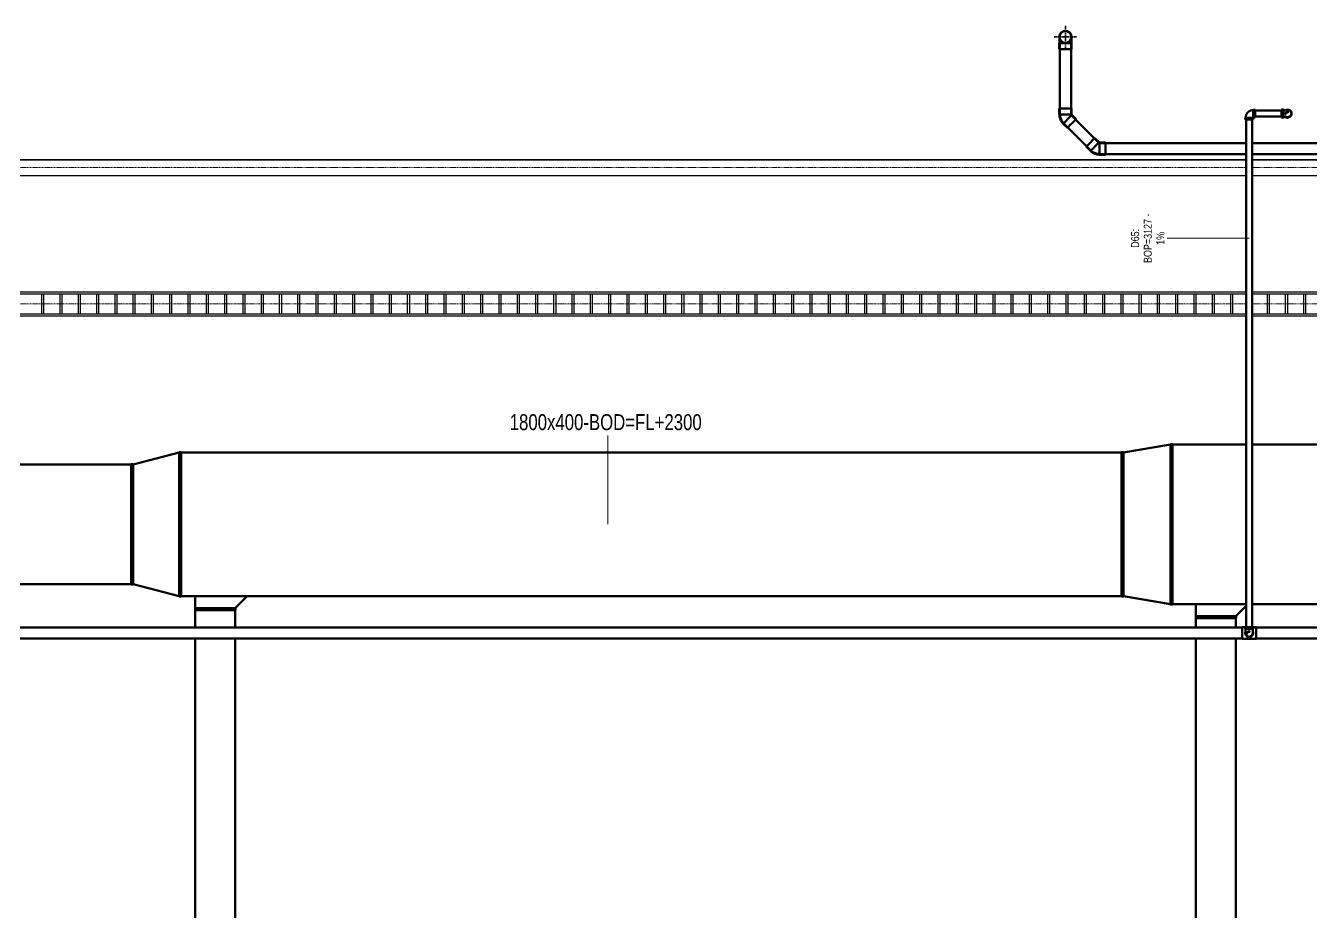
# Model space of a CAD drawing. Header units: millimetres. Extents: x -108050 to 96605, y 58136 to 140997.
# Drawn here: x -66955 to -50888, y 105934 to 117024 of the extents above; entities that cross this region are included whole.
import ezdxf

# ---------------------------------------------------------------- set-up
doc = ezdxf.new("R2010")
doc.units = ezdxf.units.MM
doc.linetypes.add('Center', pattern=[29.999999, 12, -6, 6, -6])
for name, color, linetype, lineweight in [('E-CABL-TRAY', 211, 'Continuous', 25), ('E-CABL-TRAY-CNTR', 211, 'Center', 18), ('M-HVAC-DUCT', 70, 'Continuous', 50), ('M-HVAC-DUCT-IDEN', 70, 'Continuous', 9), ('P-PIPE', 3, 'Continuous', 50), ('P-PIPE-CNTR', 3, 'Center', 35), ('P-PIPE-IDEN', 2, 'Continuous', 9)]:
    doc.layers.add(name, color=color, linetype=linetype, lineweight=lineweight)
doc.styles.add('Arial', font='arial.ttf', dxfattribs={"width": 0.8, "height": 100})
doc.styles.add('Arial_1', font='arial.ttf', dxfattribs={"width": 0.75, "height": 200})

# ---------------------------------------------------------------- blocks, each defined once
blk = doc.blocks.new('DSC_uPVC_Elbow_TienPhong - Standard-1923101-HẦM')
at = {"layer": 'P-PIPE'}
for p, q in [((-68976, 103728), (-69052, 103728)), ((-69052, 103575), (-68976, 103575))]:
    blk.add_line(p, q, dxfattribs=at)
at = {"layer": 'P-PIPE', "flags": 128}
for points in [[(-68976, 103726), (-68973, 103726), (-68970, 103726), (-68967, 103726), (-68964, 103726), (-68961, 103726), (-68958, 103726), (-68955, 103726), (-68952, 103726), (-68949, 103726), (-68946, 103726), (-68943, 103726), (-68940, 103726), (-68938, 103726), (-68935, 103726), (-68933, 103726), (-68930, 103726), (-68928, 103726), (-68925, 103726), (-68923, 103726), (-68921, 103726), (-68919, 103726), (-68917, 103726), (-68915, 103726), (-68913, 103726)], [(-68907, 103726), (-68905, 103726), (-68904, 103726), (-68903, 103726), (-68902, 103726), (-68901, 103726), (-68901, 103726), (-68900, 103726), (-68900, 103726), (-68899, 103726), (-68899, 103726), (-68899, 103726)], [(-68897, 103726), (-68896, 103726), (-68893, 103726), (-68890, 103726), (-68887, 103725), (-68884, 103725), (-68881, 103724), (-68878, 103723), (-68875, 103723), (-68873, 103722), (-68870, 103720), (-68867, 103719), (-68864, 103718), (-68862, 103716)], [(-68913, 103576), (-68914, 103576), (-68916, 103576), (-68918, 103576), (-68920, 103576), (-68923, 103576), (-68925, 103576), (-68927, 103576), (-68930, 103576), (-68932, 103576), (-68935, 103576), (-68937, 103576), (-68940, 103576), (-68943, 103576), (-68946, 103576), (-68949, 103576), (-68951, 103576), (-68954, 103576), (-68957, 103576), (-68960, 103576), (-68964, 103576), (-68967, 103576), (-68970, 103576), (-68973, 103576), (-68976, 103576), (-68976, 103576)], [(-68899, 103576), (-68899, 103576), (-68900, 103576), (-68900, 103576), (-68901, 103576), (-68901, 103576), (-68902, 103576), (-68903, 103576), (-68904, 103576), (-68905, 103576), (-68906, 103576)], [(-68861, 103587), (-68864, 103585), (-68866, 103584), (-68869, 103583), (-68872, 103581), (-68875, 103580), (-68877, 103579), (-68880, 103579), (-68883, 103578), (-68886, 103577), (-68889, 103577), (-68892, 103577), (-68895, 103576), (-68898, 103576), (-68899, 103576)]]:
    blk.add_lwpolyline(points, dxfattribs=at)
at = {"layer": 'P-PIPE'}
for start, end in [(90, 270), (270, 90)]:
    blk.add_arc((-68899, 103651), 76.7, start, end, dxfattribs=at)
for centre, major_axis, start_param, end_param in [((-69052, 103651), (0, 76.7), 0, 3.141593), ((-68976, 103651), (0, 76.7), 0, 3.141593), ((-68976, 103651), (0, 76.7), 6.115393, 6.283185), ((-68976, 103651), (0, 75), 0, 0.19635), ((-68976, 103651), (0, 75), 2.945243, 3.141593), ((-68976, 103651), (0, 76.7), 3.141593, 3.309382)]:
    blk.add_ellipse(centre, major_axis=major_axis, ratio=0.005, start_param=start_param, end_param=end_param, dxfattribs=at)
blk = doc.blocks.new('DSC_uPVC_Elbow_TienPhong - Standard-1923086-HẦM')
at = {"layer": 'P-PIPE'}
for p, q in [((-54026, 91040), (-54026, 90964)), ((-53873, 90964), (-53873, 91040)), ((-53816, 90904), (-53870, 90958)), ((-53979, 90849), (-53925, 90796))]:
    blk.add_line(p, q, dxfattribs=at)
at = {"layer": 'P-PIPE', "flags": 128}
for points in [[(-54024, 90964), (-54024, 90958), (-54024, 90951), (-54023, 90945), (-54022, 90939), (-54021, 90932), (-54020, 90926), (-54018, 90920), (-54016, 90914), (-54014, 90908), (-54012, 90903)], [(-54016, 90964), (-54016, 90958), (-54015, 90952), (-54015, 90946), (-54014, 90940), (-54013, 90934), (-54012, 90928), (-54010, 90922), (-54008, 90916), (-54006, 90911), (-54004, 90906)], [(-53874, 90960), (-53874, 90961), (-53874, 90961), (-53874, 90961), (-53874, 90962), (-53874, 90962), (-53874, 90962), (-53874, 90963), (-53874, 90963), (-53874, 90964), (-53874, 90964)], [(-53871, 90957), (-53872, 90957), (-53872, 90957), (-53872, 90958), (-53872, 90958), (-53873, 90958), (-53873, 90959), (-53873, 90959), (-53873, 90959), (-53873, 90960), (-53874, 90960)], [(-54012, 90903), (-54010, 90897), (-54007, 90891), (-54004, 90885), (-54000, 90880), (-53997, 90874), (-53993, 90869), (-53989, 90864), (-53985, 90859), (-53981, 90854), (-53977, 90851)], [(-54004, 90906), (-54002, 90900), (-53999, 90895), (-53996, 90890), (-53993, 90884), (-53990, 90879), (-53987, 90874), (-53983, 90869), (-53979, 90865), (-53975, 90860), (-53971, 90857)]]:
    blk.add_lwpolyline(points, dxfattribs=at)
at = {"layer": 'P-PIPE'}
for centre, major_axis, start_param, end_param in [((-53949, 91040), (76.7, 0), 2.740133, 3.141593), ((-53949, 91040), (76.7, 0), 3.143664, 4.71446), ((-53949, 90964), (76.7, 0), 3.143664, 4.71446), ((-53949, 91040), (70, 0), 3.143664, 3.273534), ((-53949, 91040), (70, 0), 3.405463, 3.664557), ((-53949, 91040), (70, 0), 3.667262, 3.926653), ((-53949, 91040), (76.7, 0), 4.71446, 6.283185), ((-53949, 90964), (76.7, 0), 4.71446, 6.283185), ((-53924, 90904), (54.2, 54.2), 4.710318, 6.281114), ((-53949, 91040), (70, 0), 5.499858, 5.75995), ((-53949, 91040), (70, 0), 6.023457, 6.283185), ((-53949, 91040), (76.7, 0), 0.002071, 0.401396), ((-53924, 90904), (54.2, 54.2), 0, 0.167834), ((-53924, 90904), (54.2, 54.2), 3.141593, 4.710318), ((-53924, 90904), (54.2, 54.2), 2.973514, 3.139522), ((-53871, 90850), (54.2, 54.2), 3.141593, 4.710318), ((-53871, 90850), (54.2, 54.2), 4.710318, 6.281114)]:
    blk.add_ellipse(centre, major_axis=major_axis, ratio=0.005, start_param=start_param, end_param=end_param, dxfattribs=at)
blk = doc.blocks.new('DSC_uPVC_Elbow_TienPhong - Standard-V2-HẦM')
at = {"layer": 'P-PIPE'}
for p, q in [((-53541, 115565), (-53595, 115619)), ((-53459, 115563), (-53535, 115563)), ((-53703, 115511), (-53649, 115457)), ((-53535, 115410), (-53459, 115410))]:
    blk.add_line(p, q, dxfattribs=at)
at = {"layer": 'P-PIPE', "flags": 128}
for points in [[(-53539, 115562), (-53539, 115562), (-53540, 115562), (-53540, 115563), (-53540, 115563), (-53541, 115563), (-53541, 115563), (-53541, 115564), (-53542, 115564), (-53542, 115564), (-53542, 115564)], [(-53535, 115561), (-53535, 115561), (-53536, 115561), (-53536, 115561), (-53536, 115561), (-53537, 115561), (-53537, 115562), (-53538, 115562), (-53538, 115562), (-53538, 115562), (-53539, 115562)], [(-53648, 115458), (-53644, 115454), (-53639, 115450), (-53634, 115445), (-53629, 115442), (-53623, 115438), (-53618, 115434), (-53612, 115431), (-53607, 115428), (-53601, 115426), (-53596, 115423)], [(-53642, 115464), (-53638, 115460), (-53633, 115456), (-53629, 115452), (-53624, 115448), (-53619, 115445), (-53614, 115442), (-53608, 115439), (-53603, 115436), (-53598, 115433), (-53593, 115431)], [(-53596, 115423), (-53590, 115421), (-53584, 115419), (-53578, 115417), (-53572, 115416), (-53566, 115414), (-53559, 115413), (-53553, 115412), (-53546, 115412), (-53540, 115411), (-53535, 115411)], [(-53593, 115431), (-53587, 115429), (-53582, 115427), (-53576, 115425), (-53570, 115424), (-53564, 115422), (-53558, 115421), (-53552, 115421), (-53546, 115420), (-53540, 115420), (-53535, 115420)]]:
    blk.add_lwpolyline(points, dxfattribs=at)
at = {"layer": 'P-PIPE'}
for centre, major_axis, start_param, end_param in [((-53649, 115565), (54.2, 54.2), 3.143664, 4.71446), ((-53649, 115565), (49.5, 49.5), 3.405463, 3.664557), ((-53649, 115565), (49.5, 49.5), 3.667262, 3.926653), ((-53649, 115565), (54.2, 54.2), 4.71446, 6.283185), ((-53649, 115565), (49.5, 49.5), 5.499858, 5.75995), ((-53649, 115565), (49.5, 49.5), 6.023457, 6.283185), ((-53649, 115565), (54.2, 54.2), 0.002071, 0.401396), ((-53595, 115511), (54.2, 54.2), 4.71446, 6.283185), ((-53535, 115486), (0, 76.7), 0, 0.167834), ((-53535, 115486), (0, 76.7), 4.710318, 6.281114), ((-53535, 115486), (0, 75), 6.084765, 6.281114), ((-53459, 115486), (0, 76.7), 4.710318, 6.281114), ((-53649, 115565), (54.2, 54.2), 2.740133, 3.141593), ((-53595, 115511), (54.2, 54.2), 3.143664, 4.71446), ((-53535, 115486), (0, 76.7), 3.141593, 4.710318), ((-53535, 115486), (0, 75), 3.141593, 3.335871), ((-53535, 115486), (0, 76.7), 2.973514, 3.139522), ((-53459, 115486), (0, 76.7), 3.141593, 4.710318)]:
    blk.add_ellipse(centre, major_axis=major_axis, ratio=0.005, start_param=start_param, end_param=end_param, dxfattribs=at)
blk = doc.blocks.new('01_REC Transition REC_C Flanged_ - 200 mm-2037750-HẦM')
at = {"layer": 'M-HVAC-DUCT'}
for p, q in [((-25, -1002), (-25, 1002)), ((-25, 1002), (0, 1002)), ((0, 1002), (0, -1002)), ((0, 1000), (589, 900)), ((589, -902), (589, 902)), ((614, 902), (589, 902)), ((614, 902), (614, -902)), ((589, -900), (0, -1000)), ((589, -902), (614, -902)), ((0, -1002), (-25, -1002))]:
    blk.add_line(p, q, dxfattribs=at)
blk = doc.blocks.new('01_REC Transition REC_C Flanged_ - 200 mm-2037681-HẦM')
at = {"layer": 'M-HVAC-DUCT'}
for p, q in [((-25, -902), (-25, 902)), ((-25, 902), (0, 902)), ((0, 902), (0, -902)), ((0, 900), (576, 750)), ((576, -752), (576, 752)), ((601, 752), (576, 752)), ((601, 752), (601, -752)), ((576, -750), (0, -900)), ((576, -752), (601, -752)), ((0, -902), (-25, -902))]:
    blk.add_line(p, q, dxfattribs=at)
blk = doc.blocks.new('01_REC Tap -REC_C Flanged_ - Standard-2038062-HẦM')
at = {"layer": 'M-HVAC-DUCT'}
for p, q in [((150, 250), (0, 400)), ((150, -252), (150, 252)), ((162.5, 252), (150, 252)), ((162.5, -252), (162.5, 252)), ((175, 252), (162.5, 252)), ((162.5, 252), (162.5, -252)), ((175, 252), (175, -252)), ((0, -250), (150, -250)), ((150, -252), (162.5, -252)), ((162.5, -252), (175, -252))]:
    blk.add_line(p, q, dxfattribs=at)
blk = doc.blocks.new('01_REC Tap -REC_C Flanged_ - Standard-V32-HẦM')
at = {"layer": 'M-HVAC-DUCT'}
for p, q in [((150, 250), (20, 380)), ((150, -252), (150, 252)), ((163, 252), (150, 252)), ((163, -252), (163, 252)), ((175, 252), (163, 252)), ((163, 252), (163, -252)), ((175, 252), (175, -252)), ((0, -250), (150, -250)), ((150, -252), (163, -252)), ((163, -252), (175, -252))]:
    blk.add_line(p, q, dxfattribs=at)
blk = doc.blocks.new('M_Elbow - Threaded - MI - Class 300 - Standard-V243-HẦM')
at = {"layer": 'P-PIPE'}
for p, q in [((-90807, 87713), (-90831, 87713)), ((-90831, 87713), (-90831, 87664)), ((-90831, 87664), (-90831, 87615)), ((-90831, 87615), (-90807, 87615)), ((-90807, 87664), (-90807, 87713)), ((-90807, 87615), (-90807, 87664))]:
    blk.add_line(p, q, dxfattribs=at)
at = {"layer": 'P-PIPE', "flags": 128}
for points in [[(-90831, 87709), (-90833, 87709), (-90835, 87709), (-90837, 87709), (-90839, 87709), (-90841, 87709), (-90843, 87709), (-90845, 87709), (-90847, 87709), (-90849, 87709), (-90851, 87709), (-90852, 87709), (-90854, 87709), (-90856, 87709), (-90858, 87709), (-90860, 87709), (-90861, 87709), (-90863, 87709), (-90864, 87709), (-90866, 87709), (-90867, 87709), (-90869, 87709), (-90870, 87709), (-90871, 87709), (-90872, 87709), (-90874, 87709), (-90875, 87709), (-90876, 87709), (-90877, 87709), (-90877, 87709), (-90878, 87709), (-90879, 87709), (-90879, 87709), (-90880, 87709), (-90880, 87709), (-90881, 87709), (-90881, 87709), (-90881, 87709), (-90882, 87709), (-90882, 87709), (-90882, 87709)], [(-90882, 87620), (-90882, 87620), (-90881, 87620), (-90881, 87620), (-90881, 87620), (-90881, 87620), (-90880, 87620), (-90880, 87620), (-90879, 87620), (-90878, 87620), (-90878, 87620), (-90877, 87620), (-90876, 87620), (-90875, 87620), (-90874, 87620), (-90873, 87620), (-90872, 87620), (-90870, 87620), (-90869, 87620), (-90868, 87620), (-90866, 87620), (-90865, 87620), (-90863, 87620), (-90862, 87620), (-90860, 87620), (-90858, 87620), (-90857, 87620), (-90855, 87620), (-90853, 87620), (-90851, 87620), (-90849, 87620), (-90847, 87620), (-90845, 87620), (-90843, 87620), (-90841, 87620), (-90839, 87620), (-90837, 87620), (-90835, 87620), (-90833, 87620), (-90831, 87620), (-90831, 87620)]]:
    blk.add_lwpolyline(points, dxfattribs=at)
at = {"layer": 'P-PIPE'}
for radius, start, end in [(49, 65.944, 180), (49, 180, 294.4419), (44.4, 84.6359, 167.0485), (44.4, 192.9515, 275.4878)]:
    blk.add_arc((-90882, 87664), radius, start, end, dxfattribs=at)
blk = doc.blocks.new('M_Elbow - Threaded - MI - Class 300 - Standard-2093307-HẦM')
at = {"layer": 'P-PIPE'}
for p, q in [((-51, 49), (-75, 49)), ((-75, 49), (-75, -49)), ((-51, -49), (-51, 49)), ((-49, 75), (-49, 51)), ((49, 75), (-49, 75)), ((-49, 51), (49, 51)), ((49, 51), (49, 75)), ((-75, -49), (-51, -49))]:
    blk.add_line(p, q, dxfattribs=at)
at = {"layer": 'P-PIPE', "flags": 128}
for points in [[(-44, 51), (-44, 51), (-44, 50), (-44, 50), (-44, 50), (-45, 50), (-45, 49), (-45, 49), (-45, 49), (-45, 49), (-45, 48), (-45, 48), (-45, 48), (-45, 48), (-45, 47), (-46, 47), (-46, 47), (-46, 47), (-46, 47), (-46, 46), (-46, 46), (-47, 46), (-47, 46), (-47, 46), (-47, 46), (-47, 45), (-48, 45), (-48, 45), (-48, 45), (-48, 45), (-48, 45), (-49, 45), (-49, 45), (-49, 45), (-49, 45), (-50, 44), (-50, 44), (-50, 44), (-50, 44), (-51, 44), (-51, 44)], [(-51, -44), (-47, -44), (-43, -44), (-39, -44), (-36, -43), (-32, -43), (-28, -42), (-24, -41), (-21, -40), (-17, -38), (-14, -37), (-10, -35), (-7, -34), (-3, -32), (0, -30), (3, -28), (6, -26), (9, -23), (12, -21), (15, -18), (17, -16), (20, -13), (23, -10), (25, -7), (27, -4), (29, -1), (31, 3), (33, 6), (35, 9), (36, 13), (38, 16), (39, 20), (40, 24), (41, 27), (42, 31), (43, 35), (44, 38), (44, 42), (44, 46), (44, 50), (44, 51)]]:
    blk.add_lwpolyline(points, dxfattribs=at)
blk = doc.blocks.new('M_Elbow - Threaded - MI - Class 300 - Standard-V281-HẦM')
at = {"layer": 'P-PIPE'}
for p, q in [((-82990, 109502), (-82990, 109479)), ((-82941, 109502), (-82990, 109502)), ((-82990, 109479), (-82941, 109479)), ((-82892, 109502), (-82941, 109502)), ((-82941, 109479), (-82892, 109479)), ((-82892, 109479), (-82892, 109502))]:
    blk.add_line(p, q, dxfattribs=at)
at = {"layer": 'P-PIPE', "flags": 128}
for points in [[(-82986, 109479), (-82986, 109477), (-82986, 109474), (-82986, 109472), (-82986, 109470), (-82986, 109468), (-82986, 109466), (-82986, 109464), (-82986, 109463), (-82986, 109461), (-82986, 109459), (-82986, 109457), (-82986, 109455), (-82986, 109453), (-82986, 109452), (-82986, 109450), (-82986, 109448), (-82986, 109447), (-82986, 109445), (-82986, 109444), (-82986, 109442), (-82986, 109441), (-82986, 109439), (-82986, 109438), (-82986, 109437), (-82986, 109436), (-82986, 109435), (-82986, 109434), (-82986, 109433), (-82986, 109432), (-82986, 109431), (-82986, 109430), (-82986, 109430), (-82986, 109429), (-82986, 109429), (-82986, 109428), (-82986, 109428), (-82986, 109428), (-82986, 109428), (-82986, 109428), (-82986, 109428)], [(-82897, 109428), (-82897, 109428), (-82897, 109428), (-82897, 109428), (-82897, 109428), (-82897, 109429), (-82897, 109429), (-82897, 109430), (-82897, 109430), (-82897, 109431), (-82897, 109432), (-82897, 109433), (-82897, 109433), (-82897, 109434), (-82897, 109435), (-82897, 109437), (-82897, 109438), (-82897, 109439), (-82897, 109440), (-82897, 109442), (-82897, 109443), (-82897, 109445), (-82897, 109446), (-82897, 109448), (-82897, 109449), (-82897, 109451), (-82897, 109453), (-82897, 109455), (-82897, 109456), (-82897, 109458), (-82897, 109460), (-82897, 109462), (-82897, 109464), (-82897, 109466), (-82897, 109468), (-82897, 109470), (-82897, 109472), (-82897, 109474), (-82897, 109476), (-82897, 109478), (-82897, 109479)]]:
    blk.add_lwpolyline(points, dxfattribs=at)
at = {"layer": 'P-PIPE'}
for radius, start, end in [(49, 155.2712, 270), (44.4, 173.2242, 189.0495), (44.4, 190, 257.0485), (49, 270, 24.7113), (44.4, 282.9515, 3.1784)]:
    blk.add_arc((-82941, 109428), radius, start, end, dxfattribs=at)

msp = doc.modelspace()

# ---------------------------------------------------------------- hatches: boundary and pattern name
at = {"layer": 'P-PIPE'}
for points in [[(-51189, 115888), (-51196, 115893), (-51197, 115893), (-51201, 115899), (-51202, 115901), (-51202, 115906), (-51200, 115915), (-51200, 115915), (-51197, 115919), (-51193, 115922), (-51189, 115924), (-51179, 115925), (-51175, 115927), (-51171, 115930), (-51168, 115933), (-51166, 115938), (-51166, 115947), (-51166, 115947), (-51168, 115952), (-51171, 115955), (-51175, 115958), (-51179, 115960), (-51184, 115961), (-51194, 115960), (-51202, 115956), (-51210, 115950), (-51216, 115943), (-51220, 115931), (-51221, 115924), (-51218, 115911), (-51216, 115906), (-51208, 115897), (-51200, 115892), (-51193, 115889)], [(-51669, 109392), (-51677, 109396), (-51677, 109397), (-51681, 109402), (-51682, 109405), (-51683, 109409), (-51680, 109418), (-51679, 109421), (-51677, 109422), (-51674, 109425), (-51669, 109427), (-51660, 109428), (-51655, 109430), (-51652, 109433), (-51649, 109437), (-51647, 109441), (-51646, 109446), (-51647, 109451), (-51649, 109455), (-51652, 109459), (-51655, 109462), (-51660, 109464), (-51664, 109464), (-51674, 109463), (-51684, 109458), (-51690, 109454), (-51696, 109446), (-51700, 109437), (-51701, 109428), (-51698, 109414), (-51696, 109409), (-51688, 109400), (-51680, 109395), (-51674, 109392)]]:
    msp.add_hatch(color=256, dxfattribs=at).paths.add_polyline_path(points)

# ---------------------------------------------------------------- linework, layer by layer
at = {"layer": 'E-CABL-TRAY'}
for p, q in [((-70141, 115349), (-51701, 115349)), ((-70141, 115346), (-51701, 115346)), ((-51628, 115349), (-45063, 115349)), ((-51628, 115346), (-45063, 115346)), ((-70141, 115151), (-51701, 115151)), ((-70141, 115149), (-51701, 115149)), ((-51628, 115151), (-45063, 115151)), ((-51628, 115149), (-45063, 115149)), ((-70141, 113694), (-51701, 113694)), ((-70141, 113668), (-51701, 113668)), ((-66754, 113419), (-66754, 113668)), ((-66728, 113419), (-66728, 113668)), ((-66525, 113419), (-66525, 113668)), ((-66500, 113419), (-66500, 113668)), ((-66296, 113419), (-66296, 113668)), ((-66271, 113419), (-66271, 113668)), ((-66068, 113419), (-66068, 113668)), ((-66042, 113419), (-66042, 113668)), ((-65839, 113419), (-65839, 113668)), ((-65814, 113419), (-65814, 113668)), ((-65611, 113419), (-65611, 113668)), ((-65585, 113419), (-65585, 113668)), ((-65382, 113419), (-65382, 113668)), ((-65357, 113419), (-65357, 113668)), ((-65153, 113419), (-65153, 113668)), ((-65128, 113419), (-65128, 113668)), ((-64925, 113419), (-64925, 113668)), ((-64899, 113419), (-64899, 113668)), ((-64696, 113419), (-64696, 113668)), ((-64671, 113419), (-64671, 113668)), ((-64468, 113419), (-64468, 113668)), ((-64442, 113419), (-64442, 113668)), ((-64239, 113419), (-64239, 113668)), ((-64214, 113419), (-64214, 113668)), ((-64010, 113419), (-64010, 113668)), ((-63985, 113419), (-63985, 113668)), ((-63782, 113419), (-63782, 113668)), ((-63756, 113419), (-63756, 113668)), ((-63553, 113419), (-63553, 113668)), ((-63528, 113419), (-63528, 113668)), ((-63325, 113419), (-63325, 113668)), ((-63299, 113419), (-63299, 113668)), ((-63096, 113419), (-63096, 113668)), ((-63071, 113419), (-63071, 113668)), ((-62867, 113419), (-62867, 113668)), ((-62842, 113419), (-62842, 113668)), ((-62639, 113419), (-62639, 113668)), ((-62613, 113419), (-62613, 113668)), ((-62410, 113419), (-62410, 113668)), ((-62385, 113419), (-62385, 113668)), ((-62182, 113419), (-62182, 113668)), ((-62156, 113419), (-62156, 113668)), ((-61953, 113419), (-61953, 113668)), ((-61928, 113419), (-61928, 113668)), ((-61724, 113419), (-61724, 113668)), ((-61699, 113419), (-61699, 113668)), ((-61496, 113419), (-61496, 113668)), ((-61470, 113419), (-61470, 113668)), ((-61267, 113419), (-61267, 113668)), ((-61242, 113419), (-61242, 113668)), ((-61039, 113419), (-61039, 113668)), ((-61013, 113419), (-61013, 113668)), ((-60810, 113419), (-60810, 113668)), ((-60785, 113419), (-60785, 113668)), ((-60581, 113419), (-60581, 113668)), ((-60556, 113419), (-60556, 113668)), ((-60353, 113419), (-60353, 113668)), ((-60327, 113419), (-60327, 113668)), ((-60124, 113419), (-60124, 113668)), ((-60099, 113419), (-60099, 113668)), ((-59896, 113419), (-59896, 113668)), ((-59870, 113419), (-59870, 113668)), ((-59667, 113419), (-59667, 113668)), ((-59642, 113419), (-59642, 113668)), ((-59438, 113419), (-59438, 113668)), ((-59413, 113419), (-59413, 113668)), ((-59210, 113419), (-59210, 113668)), ((-59184, 113419), (-59184, 113668)), ((-58981, 113419), (-58981, 113668)), ((-58956, 113419), (-58956, 113668)), ((-58753, 113419), (-58753, 113668)), ((-58727, 113419), (-58727, 113668)), ((-58524, 113419), (-58524, 113668)), ((-58499, 113419), (-58499, 113668)), ((-58295, 113419), (-58295, 113668)), ((-58270, 113419), (-58270, 113668)), ((-58067, 113419), (-58067, 113668)), ((-58041, 113419), (-58041, 113668)), ((-57838, 113419), (-57838, 113668)), ((-57813, 113419), (-57813, 113668)), ((-57610, 113419), (-57610, 113668)), ((-57584, 113419), (-57584, 113668)), ((-57381, 113419), (-57381, 113668)), ((-57356, 113419), (-57356, 113668)), ((-57152, 113419), (-57152, 113668)), ((-57127, 113419), (-57127, 113668)), ((-56924, 113419), (-56924, 113668)), ((-56898, 113419), (-56898, 113668)), ((-56695, 113419), (-56695, 113668)), ((-56670, 113419), (-56670, 113668)), ((-56467, 113419), (-56467, 113668)), ((-56441, 113419), (-56441, 113668)), ((-56238, 113419), (-56238, 113668)), ((-56213, 113419), (-56213, 113668)), ((-56009, 113419), (-56009, 113668)), ((-55984, 113419), (-55984, 113668)), ((-55781, 113419), (-55781, 113668)), ((-55755, 113419), (-55755, 113668)), ((-55552, 113419), (-55552, 113668)), ((-55527, 113419), (-55527, 113668)), ((-55324, 113419), (-55324, 113668)), ((-55298, 113419), (-55298, 113668)), ((-55095, 113419), (-55095, 113668)), ((-55070, 113419), (-55070, 113668)), ((-54866, 113419), (-54866, 113668)), ((-54841, 113419), (-54841, 113668)), ((-54638, 113419), (-54638, 113668)), ((-54612, 113419), (-54612, 113668)), ((-54409, 113419), (-54409, 113668)), ((-54384, 113419), (-54384, 113668)), ((-54181, 113419), (-54181, 113668)), ((-54155, 113419), (-54155, 113668)), ((-53952, 113419), (-53952, 113668)), ((-53927, 113419), (-53927, 113668)), ((-53723, 113419), (-53723, 113668)), ((-53698, 113419), (-53698, 113668)), ((-53495, 113419), (-53495, 113668)), ((-53469, 113419), (-53469, 113668)), ((-53266, 113419), (-53266, 113668)), ((-53241, 113419), (-53241, 113668)), ((-53038, 113419), (-53038, 113668)), ((-53012, 113419), (-53012, 113668)), ((-52809, 113419), (-52809, 113668)), ((-52784, 113419), (-52784, 113668)), ((-52580, 113419), (-52580, 113668)), ((-52555, 113419), (-52555, 113668)), ((-52352, 113419), (-52352, 113668)), ((-52326, 113419), (-52326, 113668)), ((-52123, 113419), (-52123, 113668)), ((-52098, 113419), (-52098, 113668)), ((-51895, 113419), (-51895, 113668)), ((-51869, 113419), (-51869, 113668)), ((-51628, 113694), (-45091, 113694)), ((-51628, 113668), (-45091, 113668)), ((-51437, 113419), (-51437, 113668)), ((-51412, 113419), (-51412, 113668)), ((-51209, 113419), (-51209, 113668)), ((-51183, 113419), (-51183, 113668)), ((-50980, 113419), (-50980, 113668)), ((-50955, 113419), (-50955, 113668)), ((-70141, 113419), (-51701, 113419)), ((-70141, 113394), (-51701, 113394)), ((-51628, 113419), (-45091, 113419)), ((-51628, 113394), (-45091, 113394))]:
    msp.add_line(p, q, dxfattribs=at)
at = {"layer": 'E-CABL-TRAY-CNTR'}
for p, q in [((-70141, 115249), (-51701, 115249)), ((-51628, 115249), (-45063, 115249)), ((-70141, 113544), (-51701, 113544)), ((-51628, 113544), (-45091, 113544))]:
    msp.add_line(p, q, dxfattribs=at)
at = {"layer": 'M-HVAC-DUCT'}
for p, q in [((-65011, 111687), (-53262, 111687)), ((-52623, 111787), (-51701, 111787)), ((-51628, 111787), (-43450, 111787)), ((-70141, 111537), (-65637, 111537)), ((-70141, 110037), (-65637, 110037)), ((-65011, 109887), (-53262, 109887)), ((-52623, 109787), (-51701, 109787)), ((-51628, 109787), (-43450, 109787)), ((-64836, 109498), (-64836, 109712)), ((-64336, 109498), (-64336, 109712)), ((-52331, 109498), (-52331, 109612)), ((-51831, 109498), (-51831, 109612)), ((-64836, 99432), (-64836, 109357)), ((-64336, 99432), (-64336, 109357)), ((-52331, 99432), (-52331, 109357)), ((-51831, 99432), (-51831, 109357))]:
    msp.add_line(p, q, dxfattribs=at)
at = {"layer": 'M-HVAC-DUCT-IDEN'}
msp.add_line((-59680, 110787), (-59680, 111899), dxfattribs=at)
at = {"layer": 'P-PIPE'}
for p, q in [((-54031, 116806), (-54031, 115913)), ((-53891, 115913), (-53891, 116806)), ((-53546, 115561), (-53887, 115902)), ((-51701, 115850), (-51701, 109502)), ((-51628, 109502), (-51628, 115850)), ((-51259, 115961), (-51590, 115961)), ((-51590, 115888), (-51259, 115888)), ((-53986, 115803), (-53645, 115462)), ((-51701, 115556), (-53535, 115556)), ((-44506, 115556), (-51628, 115556)), ((-53535, 115416), (-51701, 115416)), ((-51628, 115416), (-44506, 115416)), ((-51752, 109498), (-70090, 109498)), ((-51747, 109502), (-51752, 109502)), ((-51752, 109502), (-51752, 109428)), ((-51747, 109502), (-51752, 109502)), ((-51752, 109502), (-51752, 109428)), ((-51752, 109428), (-51752, 109353)), ((-51752, 109428), (-51752, 109353)), ((-51713, 109502), (-51747, 109502)), ((-51713, 109502), (-51747, 109502)), ((-51582, 109502), (-51615, 109502)), ((-51582, 109502), (-51615, 109502)), ((-51577, 109502), (-51582, 109502)), ((-51577, 109502), (-51582, 109502)), ((-51577, 109428), (-51577, 109502)), ((-51577, 109428), (-51577, 109502)), ((-43443, 109498), (-51577, 109498)), ((-51577, 109353), (-51577, 109428)), ((-51577, 109353), (-51577, 109428)), ((-70090, 109357), (-51752, 109357)), ((-51752, 109353), (-51747, 109353)), ((-51752, 109353), (-51747, 109353)), ((-51747, 109353), (-51582, 109353)), ((-51747, 109353), (-51582, 109353)), ((-51582, 109353), (-51577, 109353)), ((-51582, 109353), (-51577, 109353)), ((-51577, 109357), (-43451, 109357))]:
    msp.add_line(p, q, dxfattribs=at)
at = {"layer": 'P-PIPE', "lineweight": 35}
for start, end in [(0, 180), (180, 0)]:
    msp.add_arc((-53961, 116884), 70, start, end, dxfattribs=at)
at = {"layer": 'P-PIPE-CNTR'}
for p, q in [((-53961, 116744), (-53961, 117024)), ((-54101, 116884), (-53821, 116884)), ((-51184, 115973), (-51184, 115989)), ((-51184, 115859), (-51184, 115875)), ((-51135, 115924), (-51119, 115924)), ((-51713, 109502), (-51752, 109502)), ((-51729, 109428), (-51713, 109428)), ((-51615, 109502), (-51577, 109502)), ((-51615, 109428), (-51599, 109428)), ((-51664, 109353), (-51752, 109353)), ((-51664, 109363), (-51664, 109379)), ((-51664, 109353), (-51577, 109353))]:
    msp.add_line(p, q, dxfattribs=at)
at = {"layer": 'P-PIPE-IDEN'}
msp.add_line((-51664, 114368), (-52690, 114368), dxfattribs=at)

# ---------------------------------------------------------------- block references
at = {"layer": 'M-HVAC-DUCT'}
for name, p, rotation in [('01_REC Transition REC_C Flanged_ - 200 mm-2037681-HẦM', (-65036, 110787), 180), ('01_REC Transition REC_C Flanged_ - 200 mm-2037750-HẦM', (-52648, 110787), 180), ('01_REC Tap -REC_C Flanged_ - Standard-2038062-HẦM', (-64586, 109887), 270.0000000000002), ('01_REC Tap -REC_C Flanged_ - Standard-V32-HẦM', (-52081, 109787), 270.0000000000002)]:
    msp.add_blockref(name, p, dxfattribs=dict(at, rotation=rotation))
at = {"layer": 'P-PIPE'}
for name, p, rotation in [('DSC_uPVC_Elbow_TienPhong - Standard-1923101-HẦM', (49690, 185783), 90), ('M_Elbow - Threaded - MI - Class 300 - Standard-2093307-HẦM', (-51664, 115924), 180), ('M_Elbow - Threaded - MI - Class 300 - Standard-V243-HẦM', (-142066, 203589), 180)]:
    msp.add_blockref(name, p, dxfattribs=dict(at, rotation=rotation))
for name, p in [('DSC_uPVC_Elbow_TienPhong - Standard-1923086-HẦM', (-12, 24949)), ('DSC_uPVC_Elbow_TienPhong - Standard-V2-HẦM', (0, 0)), ('M_Elbow - Threaded - MI - Class 300 - Standard-V281-HẦM', (31277, 0))]:
    msp.add_blockref(name, p, dxfattribs=at)

# ---------------------------------------------------------------- texts
at = {"layer": 'M-HVAC-DUCT-IDEN', "insert": (-60906, 112165), "char_height": 200, "width": 2964.24, "attachment_point": 1, "style": 'Arial_1'}
msp.add_mtext('1800x400-BOD=FL+2300', dxfattribs=at)
at = {"layer": 'P-PIPE-IDEN', "char_height": 100, "attachment_point": 1, "rotation": 90, "style": 'Arial'}
for s, insert, width in [('BOP=3127 -', (-52982, 114056), 750.38), ('D65:', (-53140, 114246), 288.61), ('1%', (-52823, 114283), 198.82)]:
    msp.add_mtext(s, dxfattribs=dict(at, insert=insert, width=width))

doc.saveas('drawing.dxf')
